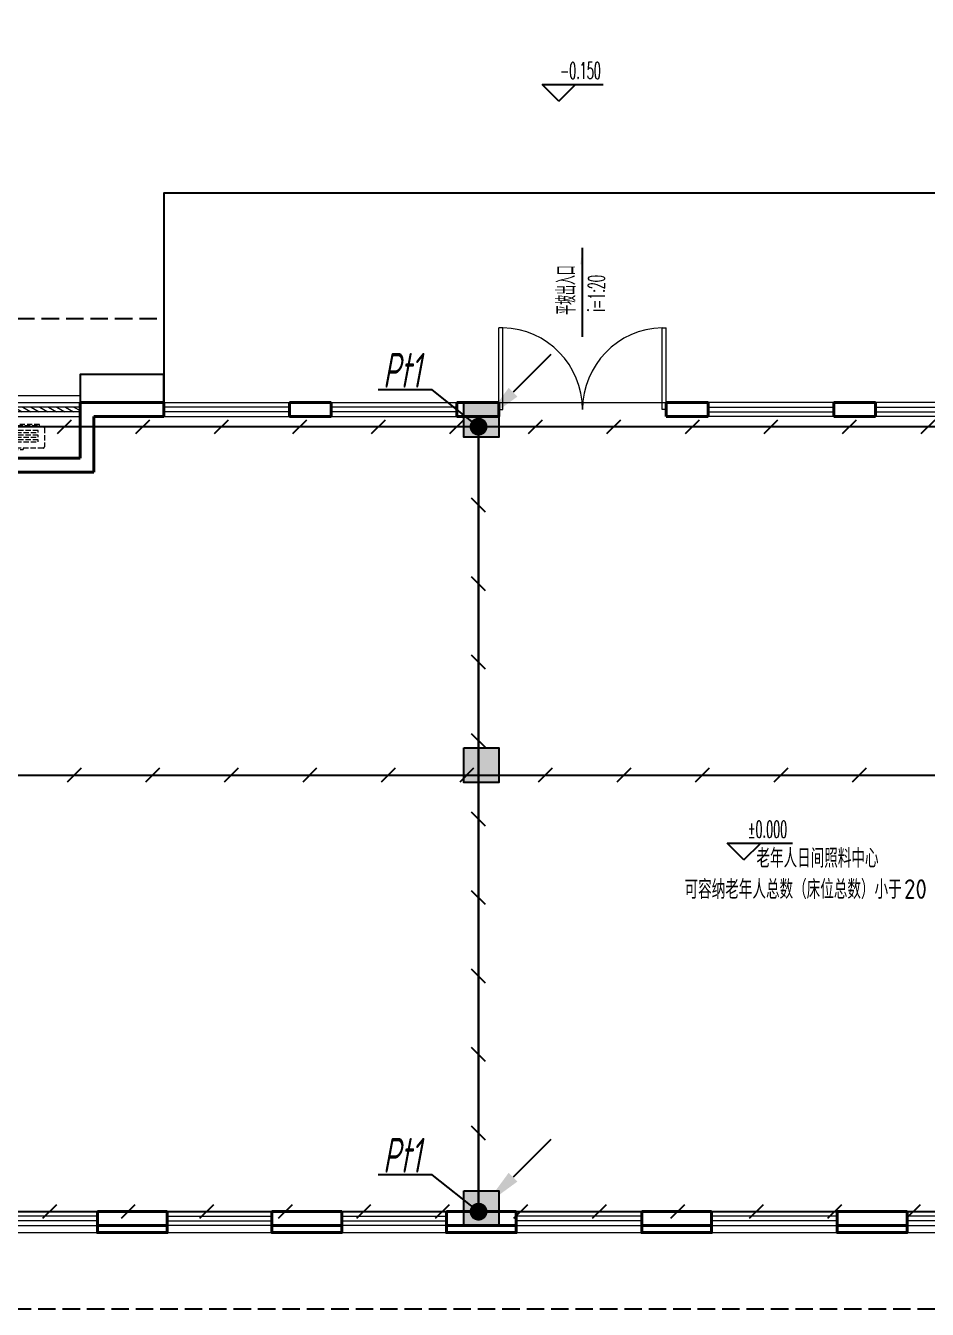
# Model space of a CAD drawing. Extents: x 491024 to 1725648, y 860327 to 1705161.
# Drawn here: x 905302 to 918222, y 1136256 to 1154656 of the extents above; entities that cross this region are included whole.
import ezdxf
from ezdxf.enums import TextEntityAlignment as Align

# ---------------------------------------------------------------- set-up
doc = ezdxf.new("R2010")
doc.units = 0
doc.header["$LTSCALE"] = 1000
doc.header["$MEASUREMENT"] = 0
doc.linetypes.add('CENTER2', pattern=[1.125, 0.75, -0.125, 0.125, -0.125])
doc.linetypes.add('DASH', pattern=[0.35, 0.25, -0.1])
for name, color, linetype in [('!!电气', 1, 'Continuous'), ('A-EQPM-MECH', 8, 'Continuous'), ('DIM-照明', 3, 'Continuous'), ('DIM_ELEV', 8, 'Continuous'), ('DIM_SYMB', 8, 'Continuous'), ('LWIRE', 4, 'Continuous'), ('PUB_TEXT', 8, 'Continuous'), ('S-COLU-HATCH', 8, 'Continuous'), ('S-COLU-LINE1', 8, 'Continuous'), ('SHTLN', 4, 'Continuous'), ('WIRE-接地', 2, 'Continuous'), ('卫生间', 8, 'Continuous'), ('平面线脚', 8, 'Continuous')]:
    doc.layers.add(name, color=color, linetype=linetype)
for name, color, linetype, lineweight in [('WALL', 8, 'Continuous', 40), ('WINDOW', 8, 'Continuous', 15), ('平面-看线', 8, 'Continuous', 15), ('平面-空调预留孔', 8, 'Continuous', 15)]:
    doc.layers.add(name, color=color, linetype=linetype, lineweight=lineweight)
doc.styles.add('_TCH_DIM', font='SIMPLEX.shx', dxfattribs={"width": 0.7, "bigfont": 'GBCBIG.shx'})
doc.styles.add('HZTXT', font='gbeitc.shx', dxfattribs={"width": 0.8, "height": 400, "bigfont": 'hztxt.shx'})
doc.styles.get("Standard").update_dxf_attribs({"font": 'gbenor.shx', "bigfont": 'gbcbig.shx'})

# ---------------------------------------------------------------- blocks, each defined once
blk = doc.blocks.new('gsergvr')
at = {"layer": '平面-空调预留孔', "linetype": 'DASH', "ltscale": 0.3}
for p, q in [((34075, 17176), (34075, 17166)), ((34085, 17156), (34438, 17156)), ((34448, 17166), (34448, 17176))]:
    blk.add_line(p, q, dxfattribs=at)
blk.add_lwpolyline([(34729, 17176), (33989, 17176, -0.414214), (33969, 17196), (33969, 17466, -0.414214), (33989, 17486), (34729, 17486, -0.414214), (34749, 17466), (34749, 17196, -0.414214)], format="xyb", close=True, dxfattribs=at)
for points in [[(34679, 17515), (34260, 17515), (34260, 17500), (34679, 17500)], [(34658, 17428), (34343, 17428), (34343, 17399), (34658, 17399)], [(34658, 17362), (34343, 17362), (34343, 17333), (34658, 17333)], [(34658, 17296), (34343, 17296), (34343, 17267), (34658, 17267)]]:
    blk.add_lwpolyline(points, close=True, dxfattribs=at)
for centre, start, end in [((34085, 17166), 180, 270), ((34438, 17166), 270, 0)]:
    blk.add_arc(centre, 10, start, end, dxfattribs=at)
at = {"layer": '平面-空调预留孔', "linetype": 'DASH', "ltscale": 0.3, "style": '_TCH_DIM', "width": 0.705882}
blk.add_text('A.C', height=146.9, dxfattribs=at).set_placement((34028, 17216))
blk = doc.blocks.new('rewerwer')
at = {"layer": 'S-COLU-HATCH'}
h = blk.add_hatch(color=256, dxfattribs=at)
h.dxf.hatch_style = 1
h.paths.add_polyline_path([(1340138, 1149256), (1340638, 1149256), (1340638, 1148756), (1340138, 1148756)])
h = blk.add_hatch(color=256, dxfattribs=at)
h.dxf.hatch_style = 1
h.paths.add_polyline_path([(1340138, 1144306), (1340638, 1144306), (1340638, 1143806), (1340138, 1143806)])
h = blk.add_hatch(color=256, dxfattribs=at)
h.dxf.hatch_style = 1
h.paths.add_polyline_path([(1340138, 1137956), (1340638, 1137956), (1340638, 1137456), (1340138, 1137456)])
at = {"layer": 'S-COLU-LINE1'}
for points in [[(1340138, 1149256), (1340638, 1149256), (1340638, 1148756), (1340138, 1148756)], [(1340138, 1144306), (1340638, 1144306), (1340638, 1143806), (1340138, 1143806)], [(1340138, 1137956), (1340638, 1137956), (1340638, 1137456), (1340138, 1137456)]]:
    blk.add_lwpolyline(points, close=True, dxfattribs=at)
blk = doc.blocks.new('$WINLIB2D$00000001')
at = {"color": 0}
for points in [[(-0.5, 0.5), (-0.5, -0.5)], [(-0.5, 0.5), (0.5, 0.5)], [(0.5, -0.5), (0.5, 0.5)], [(0.5, 0.167), (-0.5, 0.167)], [(0.5, -0.167), (-0.5, -0.167)], [(-0.5, -0.5), (0.5, -0.5)]]:
    blk.add_lwpolyline(points, dxfattribs=at)
blk = doc.blocks.new('$DorLib2D$00000002')
for p, q in [((-0.5, 0), (-0.5, 0.4875)), ((-0.475, 0.4875), (-0.5, 0.4875)), ((-0.475, 0), (-0.475, 0.4875)), ((0.475, 0), (0.475, 0.4875)), ((0.475, 0.4875), (0.5, 0.4875)), ((0.5, 0), (0.5, 0.4875)), ((-0.5, 0), (-0.475, 0)), ((0.5, 0), (0.475, 0))]:
    blk.add_line(p, q)
at = {"lineweight": 13}
for centre, start, end in [((-0.4875, 0), 0, 88.53072), ((0.4875, 0), 91.46928, 180)]:
    blk.add_arc(centre, 0.4875, start, end, dxfattribs=at)
blk = doc.blocks.new('$WINLIB2D$00000039')
at = {"color": 0}
for points in [[(-0.5, 0.5), (-0.5, -0.5)], [(0.5, 0.5), (-0.5, 0.5)], [(0.5, -0.5), (0.5, 0.5)], [(-0.5, 0.167), (0.5, 0.167)], [(-0.384, -0.167), (-0.448, 0.167)], [(-0.316, -0.167), (-0.38, 0.167)], [(-0.248, -0.167), (-0.312, 0.167)], [(-0.18, -0.167), (-0.244, 0.167)], [(-0.112, -0.167), (-0.176, 0.167)], [(-0.044, -0.167), (-0.108, 0.167)], [(0.024, -0.167), (-0.04, 0.167)], [(0.092, -0.167), (0.028, 0.167)], [(0.16, -0.167), (0.096, 0.167)], [(0.228, -0.167), (0.164, 0.167)], [(0.296, -0.167), (0.232, 0.167)], [(0.364, -0.167), (0.3, 0.167)], [(0.432, -0.167), (0.368, 0.167)], [(0.5, -0.167), (0.436, 0.167)], [(-0.452, -0.167), (-0.5, 0.084)], [(-0.5, -0.167), (0.5, -0.167)], [(0.5, -0.5), (-0.5, -0.5)]]:
    blk.add_lwpolyline(points, dxfattribs=at)
blk = doc.blocks.new('SDFSDFGSDFGSDFHG')
at = {"layer": 'DIM_SYMB'}
blk.add_hatch(color=8, dxfattribs=at).paths.add_polyline_path([(1341837.7, 1151473.7), (1341837.7, 1151233.7), (1341805.7, 1151233.7)])
at = {"layer": 'A-EQPM-MECH', "color": 8}
blk.add_lwpolyline([(1347837.7, 1149256.1), (1347837.7, 1152256.1), (1335837.7, 1152257.1), (1335837.7, 1149257.1)], dxfattribs=at)
at = {"layer": 'DIM_ELEV', "color": 8}
for p, q in [((1341498.7, 1153574), (1341258.7, 1153814)), ((1341258.7, 1153814), (1342134.2, 1153814)), ((1341498.7, 1153574), (1341738.7, 1153814)), ((1344150.8, 1142698.3), (1343910.8, 1142938.3)), ((1343910.8, 1142938.3), (1344846.1, 1142938.3)), ((1344150.8, 1142698.3), (1344390.8, 1142938.3))]:
    blk.add_line(p, q, dxfattribs=at)
at = {"layer": 'DIM_SYMB', "color": 8}
blk.add_lwpolyline([(1341837.7, 1150196), (1341837.7, 1151473.7)], dxfattribs=at)
at = {"layer": 'WALL', "color": 8}
for p, q in [((1334737.7, 1149256.1), (1334637.7, 1149256.1)), ((1334637.7, 1149256.1), (1334637.7, 1149056.1)), ((1335837.7, 1149256.1), (1334737.7, 1149256.1)), ((1335837.7, 1149056.1), (1335837.7, 1149256.1)), ((1338237.7, 1149256.1), (1337637.7, 1149256.1)), ((1337637.7, 1149256.1), (1337637.7, 1149056.1)), ((1338237.7, 1149056.1), (1338237.7, 1149256.1)), ((1340637.7, 1149256.1), (1340037.7, 1149256.1)), ((1340037.7, 1149256.1), (1340037.7, 1149056.1)), ((1340637.7, 1149056.1), (1340637.7, 1149256.1)), ((1343637.7, 1149256.1), (1343037.7, 1149256.1)), ((1343037.7, 1149256.1), (1343037.7, 1149056.1)), ((1343637.7, 1149056.1), (1343637.7, 1149256.1)), ((1346037.7, 1149256.1), (1345437.7, 1149256.1)), ((1345437.7, 1149256.1), (1345437.7, 1149056.1)), ((1346037.7, 1149056.1), (1346037.7, 1149256.1)), ((1334637.7, 1148456.1), (1334637.7, 1149056.1)), ((1334837.7, 1149056.1), (1335837.7, 1149056.1)), ((1334837.7, 1148256.1), (1334837.7, 1149056.1)), ((1337637.7, 1149056.1), (1338237.7, 1149056.1)), ((1340037.7, 1149056.1), (1340637.7, 1149056.1)), ((1343037.7, 1149056.1), (1343637.7, 1149056.1)), ((1345437.7, 1149056.1), (1346037.7, 1149056.1)), ((1332837.7, 1148456.1), (1334637.7, 1148456.1)), ((1332837.7, 1148256.1), (1334837.7, 1148256.1)), ((1335887.7, 1137656.1), (1334887.7, 1137656.1)), ((1334887.7, 1137656.1), (1334887.7, 1137456.1)), ((1335887.7, 1137456.1), (1335887.7, 1137656.1)), ((1338387.7, 1137656.1), (1337387.7, 1137656.1)), ((1337387.7, 1137656.1), (1337387.7, 1137456.1)), ((1338387.7, 1137456.1), (1338387.7, 1137656.1)), ((1340887.7, 1137656.1), (1339887.7, 1137656.1)), ((1339887.7, 1137656.1), (1339887.7, 1137456.1)), ((1340887.7, 1137456.1), (1340887.7, 1137656.1)), ((1343687.7, 1137656.1), (1342687.7, 1137656.1)), ((1342687.7, 1137656.1), (1342687.7, 1137456.1)), ((1343687.7, 1137456.1), (1343687.7, 1137656.1)), ((1346487.7, 1137656.1), (1345487.7, 1137656.1)), ((1345487.7, 1137656.1), (1345487.7, 1137456.1)), ((1346487.7, 1137456.1), (1346487.7, 1137656.1)), ((1334887.7, 1137456.1), (1335887.7, 1137456.1)), ((1337387.7, 1137456.1), (1338387.7, 1137456.1)), ((1339887.7, 1137456.1), (1340887.7, 1137456.1)), ((1342687.7, 1137456.1), (1343687.7, 1137456.1)), ((1345487.7, 1137456.1), (1346487.7, 1137456.1))]:
    blk.add_line(p, q, dxfattribs=at)
for points in [[(1335887.7, 1137456.1), (1335887.7, 1137356.1), (1334887.7, 1137356.1), (1334887.7, 1137456.1)], [(1338387.7, 1137456.1), (1338387.7, 1137356.1), (1337387.7, 1137356.1), (1337387.7, 1137456.1)], [(1340887.7, 1137456.1), (1340887.7, 1137356.1), (1339887.7, 1137356.1), (1339887.7, 1137456.1)], [(1343687.7, 1137456.1), (1343687.7, 1137356.1), (1342687.7, 1137356.1), (1342687.7, 1137456.1)], [(1346487.7, 1137456.1), (1346487.7, 1137356.1), (1345487.7, 1137356.1), (1345487.7, 1137456.1)]]:
    blk.add_lwpolyline(points, dxfattribs=at)
at = {"layer": 'WINDOW', "color": 8}
blk.add_line((1340637.7, 1149256.1), (1343037.7, 1149256.1), dxfattribs=at)
at = {"layer": '卫生间', "color": 8, "linetype": 'DASH'}
for points in [[(1327287.7, 1154656.1), (1328487.7, 1154656.1), (1328487.7, 1150456.1), (1335837.7, 1150457.1)], [(1365087.7, 1136256.1), (1315937.3, 1136256.1)]]:
    blk.add_lwpolyline(points, dxfattribs=at)
at = {"layer": '平面-看线', "color": 8}
for points in [[(1332837.7, 1149356.1), (1334637.7, 1149356.1)], [(1333087.7, 1137356.1), (1334887.7, 1137356.1)], [(1335887.7, 1137356.1), (1337387.7, 1137356.1)], [(1338387.7, 1137356.1), (1339887.7, 1137356.1)], [(1340887.7, 1137356.1), (1342687.7, 1137356.1)], [(1343687.7, 1137356.1), (1345487.7, 1137356.1)], [(1346487.7, 1137356.1), (1348287.7, 1137356.1)]]:
    blk.add_lwpolyline(points, dxfattribs=at)
at = {"layer": '平面线脚', "color": 8}
blk.add_lwpolyline([(1335837.7, 1149256.1), (1335837.8, 1149656.1), (1334637.8, 1149656.1), (1334637.7, 1149256.1)], dxfattribs=at)
at = {"layer": 'S-COLU-LINE1', "color": 8}
blk.add_blockref('rewerwer', (0, 0), dxfattribs=at)
at = {"layer": 'WINDOW', "color": 8}
for name, p, xscale, yscale, zscale, rotation in [('$DorLib2D$00000002', (1341837.7, 1149156.1), 2400, 2400, 2400, 1.87890327085041e-12), ('$WINLIB2D$00000039', (1333737.7, 1149156.1), 1800, 200, 1800, 180.00000000002), ('$WINLIB2D$00000001', (1336737.7, 1149156.1), 1800, -200, 1800, 1.87890327085041e-12), ('$WINLIB2D$00000001', (1339137.7, 1149156.1), 1800, -200, 1800, 1.87890327085041e-12), ('$WINLIB2D$00000001', (1344537.7, 1149156.1), -1800, -200, -1800, 1.87890327085041e-12), ('$WINLIB2D$00000001', (1346937.7, 1149156.1), -1800, -200, -1800, 1.87890327085041e-12), ('$WINLIB2D$00000001', (1333987.7, 1137556.1), -1800, -200, -1800, 179.9999999999931), ('$WINLIB2D$00000001', (1336637.7, 1137556.1), 1500, -200, 1500, 179.9999999999931), ('$WINLIB2D$00000001', (1339137.7, 1137556.1), 1500, -200, 1500, 179.9999999999931), ('$WINLIB2D$00000001', (1341787.7, 1137556.1), -1800, -200, -1800, 179.9999999999931), ('$WINLIB2D$00000001', (1344587.7, 1137556.1), -1800, -200, -1800, 179.9999999999931), ('$WINLIB2D$00000001', (1347387.7, 1137556.1), -1800, -200, -1800, 179.9999999999931)]:
    blk.add_blockref(name, p, dxfattribs=dict(at, xscale=xscale, yscale=yscale, zscale=zscale, rotation=rotation))
at = {"layer": '平面-空调预留孔', "color": 8}
blk.add_blockref('gsergvr', (1299379.1, 1131424.9), dxfattribs=at)
at = {"layer": 'PUB_TEXT', "color": 8, "style": '_TCH_DIM', "width": 0.494118}
for s, p in [('-0.150', (1341516.6, 1153894.1)), ('%%P0.000', (1344206.1, 1143018.4))]:
    blk.add_text(s, height=238, dxfattribs=at).set_placement(p)
at = {"layer": 'PUB_TEXT', "color": 8, "style": '_TCH_DIM'}
for s, height, width, p in [('平坡出入口', 270.07, 0.7, (1341739.7, 1150512.7)), ('i=1:20', 238, 0.494118, (1342155.8, 1150557.7))]:
    blk.add_text(s, height=height, rotation=90, dxfattribs=dict(at, width=width)).set_placement(p)
at = {"layer": 'PUB_TEXT', "color": 8}
for s, height, p in [('老年人日间照料中心', 270.07, (1344329.9, 1142586.6)), ('可容纳老年人总数（床位总数）小于', 270.071, (1343300, 1142139.8)), ('20', 280, (1346445.6, 1142139.8))]:
    blk.add_text(s, height=height, dxfattribs=at).set_placement(p)
blk = doc.blocks.new('$TelecSys$00000008')
blk.add_line((0.4, 0.4), (-0.4, -0.4))
blk = doc.blocks.new('$TelecSys$00000078')
for p, q in [((1.15, 1.15), (0.55, 0.55)), ((0.104, 0.104), (0.104, 0.104)), ((-0.104, -0.104), (-0.104, -0.104))]:
    blk.add_line(p, q)
at = {"const_width": 0.142}
blk.add_lwpolyline([(-0.071, 0, 1), (0.071, 0, 1)], format="xyb", close=True, dxfattribs=at)
blk.add_solid([(0.62, 0.48), (0.48, 0.62), (0.1, 0.1)])
at = {"width": 0.8, "flags": 9}
blk.add_attdef('A', (0, 0), '', height=0.00002, dxfattribs=at)

msp = doc.modelspace()

# ---------------------------------------------------------------- linework, layer by layer
at = {"layer": '!!电气'}
for points in [[(911791.4, 1148908.1), (911126.9, 1149436.7), (910351.8, 1149436.7)], [(911791.4, 1137656.1), (911126.9, 1138184.8), (910351.8, 1138184.8)]]:
    msp.add_lwpolyline(points, dxfattribs=at)
at = {"layer": 'WIRE-接地', "linetype": 'CENTER2', "const_width": 30}
for points in [[(864731, 1150790.6), (864731, 1137656.1), (936431, 1137656.1), (936431, 1147156.1), (928838, 1147156.1), (928838, 1148908.1), (898625.9, 1148908.1), (898625.9, 1150786.1), (864731, 1150786.1), (864731, 1137656.1)], [(911791.4, 1148908.1), (911791.4, 1137656.1)], [(890187, 1143911.3), (936431, 1143911.3)]]:
    msp.add_lwpolyline(points, dxfattribs=at)

# ---------------------------------------------------------------- block references
at = {"layer": 'LWIRE', "xscale": 900, "yscale": 900, "zscale": 900}
for p in [(911791.4, 1148908.1), (911791.4, 1137656.1)]:
    msp.add_blockref('$TelecSys$00000078', p, dxfattribs=at)
at = {"layer": 'SHTLN', "xscale": 250, "yscale": 250, "zscale": 250}
for p, rotation in [((905856.9, 1148908.1), 180), ((906981.9, 1148908.1), 180), ((908106.9, 1148908.1), 180), ((909231.9, 1148908.1), 180), ((910356.9, 1148908.1), 180), ((911481.9, 1148908.1), 180), ((912606.9, 1148908.1), 180), ((913731.9, 1148908.1), 180), ((914856.9, 1148908.1), 180), ((915981.9, 1148908.1), 180), ((917106.9, 1148908.1), 180), ((918231.9, 1148908.1), 180), ((911791.4, 1147782.1), 270), ((911791.4, 1146657.1), 270), ((911791.4, 1145532.1), 270), ((911791.4, 1144407.1), 270), ((911791.4, 1143282.1), 270), ((911791.4, 1142157.1), 270), ((911791.4, 1141032.1), 270), ((911791.4, 1139907.1), 270), ((911791.4, 1138782.1), 270)]:
    msp.add_blockref('$TelecSys$00000008', p, dxfattribs=dict(at, rotation=rotation))
for p in [(905996.5, 1143911.3), (907121.5, 1143911.3), (908246.5, 1143911.3), (909371.5, 1143911.3), (910496.5, 1143911.3), (911621.5, 1143911.3), (912746.5, 1143911.3), (913871.5, 1143911.3), (914996.5, 1143911.3), (916121.5, 1143911.3), (917246.5, 1143911.3), (905643.5, 1137656.1), (906768.5, 1137656.1), (907893.5, 1137656.1), (909018.5, 1137656.1), (910143.5, 1137656.1), (911268.5, 1137656.1), (912393.5, 1137656.1), (913518.5, 1137656.1), (914643.5, 1137656.1), (915768.5, 1137656.1), (916893.5, 1137656.1), (918018.5, 1137656.1)]:
    msp.add_blockref('$TelecSys$00000008', p, dxfattribs=at)
at = {"layer": 'WALL'}
msp.add_blockref('SDFSDFGSDFGSDFHG', (-428556.7, 0), dxfattribs=at)

# ---------------------------------------------------------------- texts
at = {"layer": 'DIM-照明', "color": 7, "ltscale": 0.8, "style": 'HZTXT', "width": 0.7}
for p in [(910694.8, 1149716.1), (910694.8, 1138464.1)]:
    msp.add_text('Pt1', height=500, dxfattribs=at).set_placement(p, align=Align.MIDDLE)

doc.saveas('drawing.dxf')
